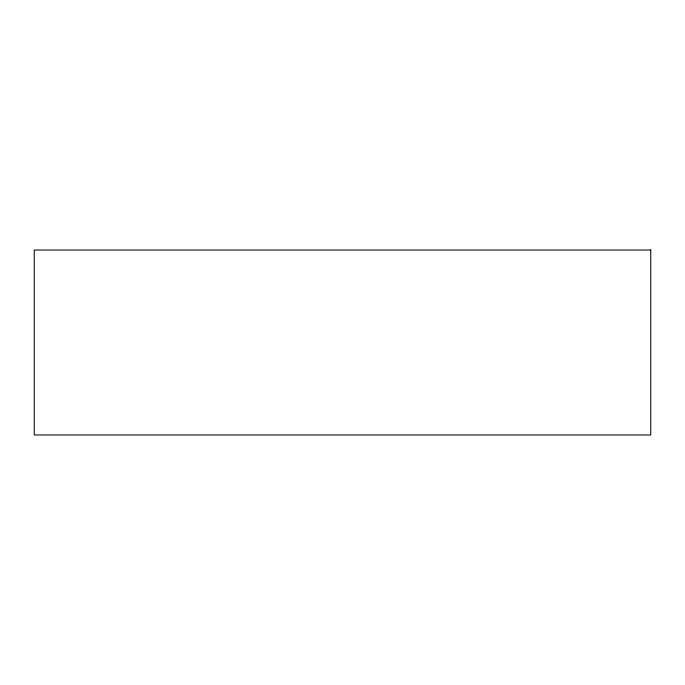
<?xml version="1.0" encoding="UTF-8"?>
<svg xmlns="http://www.w3.org/2000/svg" width="685" height="685" viewBox="0 0 685 685"><rect width="100%" height="100%" fill="white"/><g stroke="black" fill="none" stroke-linecap="round" stroke-linejoin="round"><path stroke-width="1.03" d="M650.75 250.025L34.25 250.025L34.25 434.975L650.75 434.975L650.75 250.025"/></g></svg>
